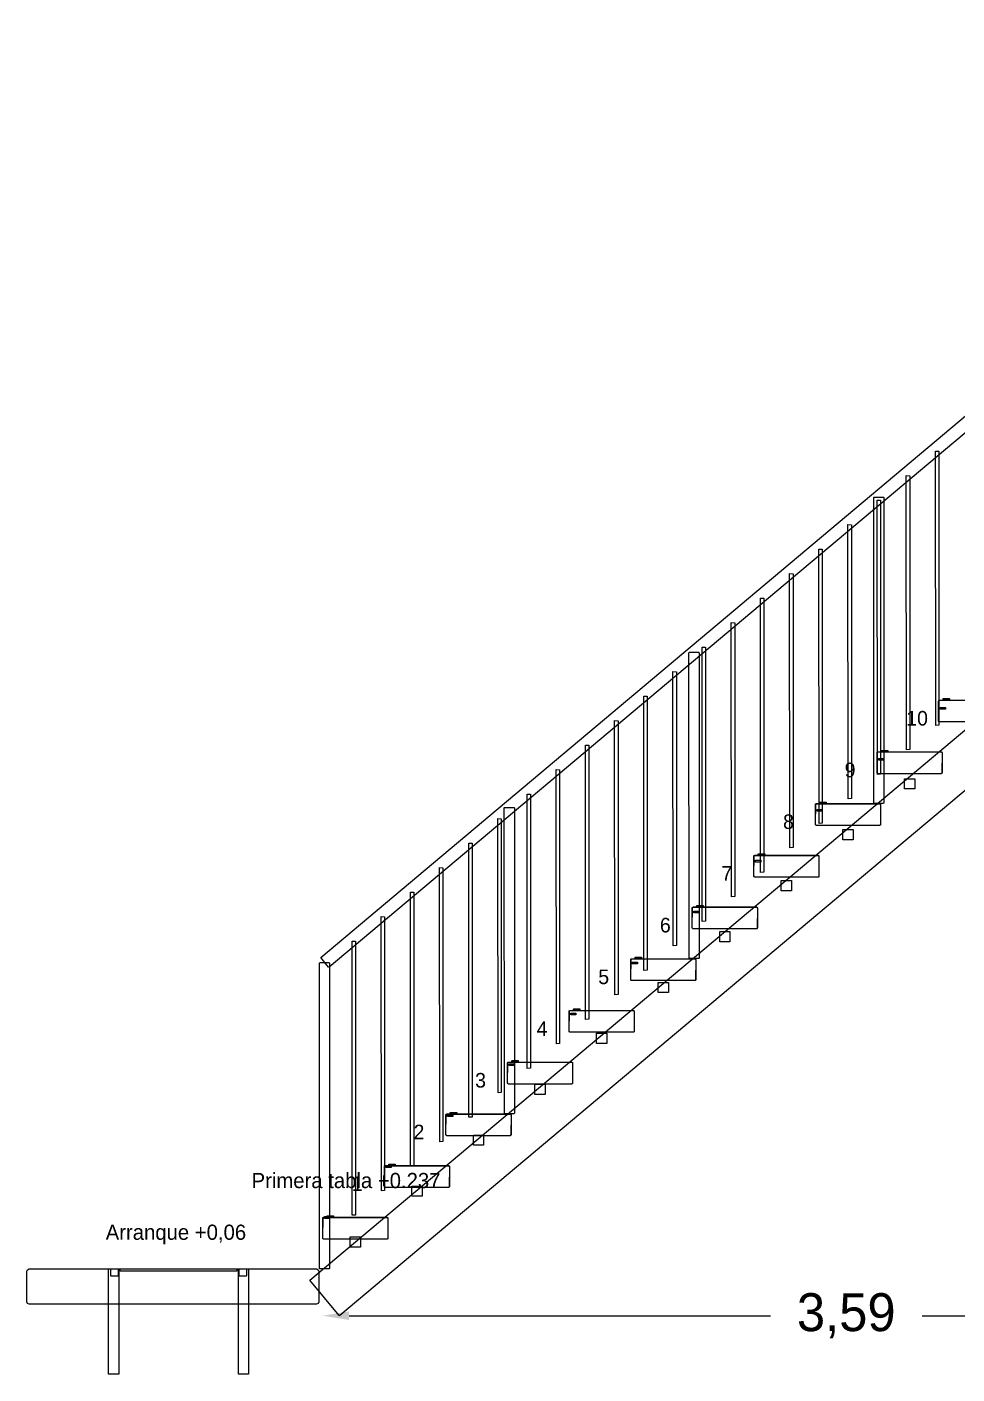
# Model space of a CAD drawing. Header units: metres. Extents: x 493 to 574.3, y -6.1 to 4.3.
# Drawn here: x 520.18 to 523.368, y -0.3 to 4.316 of the extents above; entities that cross this region are included whole.
import ezdxf

# ---------------------------------------------------------------- set-up
doc = ezdxf.new("R2010")
doc.units = ezdxf.units.M
for name, color, linetype in [('COTAS', 4, 'Continuous'), ('TEXTOS', 7, 'Continuous'), ('VISTA', 8, 'Continuous')]:
    doc.layers.add(name, color=color, linetype=linetype)
doc.dimstyles.get("Standard").update_dxf_attribs({"dimtxt": 2.5, "dimasz": 2.5, "dimexe": 1.25, "dimexo": 0.625, "dimtad": 1, "dimcen": 2.5, "dimazin": 3, "dimtfac": 1, "dimtmove": 0, "dimatfit": 3})

# ---------------------------------------------------------------- blocks, each defined once
blk = doc.blocks.new('_CLOSEDFILLED')
at = {"color": 0, "linetype": 'BYBLOCK'}
blk.add_solid([(-1, 0.164), (0, 0), (-1, -0.164)], dxfattribs=at)
blk = doc.blocks.new('*D4')
for p, q in [((521.194, -0.1), (521.194, -0.1)), ((521.284, -0.1), (522.7284, -0.1)), ((523.2484, -0.1), (524.6929, -0.1)), ((524.7829, -0.1), (524.7829, -0.1))]:
    blk.add_line(p, q)
at = {"layer": 'Defpoints'}
for p in [(521.194, -0.1), (521.194, -0.1), (524.7829, -0.1)]:
    blk.add_point(p, dxfattribs=at)
at = {"layer": 'COTAS', "xscale": 0.09, "yscale": 0.09, "rotation": 180}
blk.add_blockref('_CLOSEDFILLED', (521.194, -0.1), dxfattribs=at)
at = {"layer": 'COTAS', "xscale": 0.09, "yscale": 0.09}
blk.add_blockref('_CLOSEDFILLED', (524.7829, -0.1), dxfattribs=at)
at = {"layer": 'COTAS', "insert": (522.9884, -0.1), "char_height": 0.13, "attachment_point": 5}
blk.add_mtext('3,59', dxfattribs=at)

msp = doc.modelspace()

# ---------------------------------------------------------------- linework, layer by layer
at = {"layer": 'VISTA'}
for points in [[(524.9844, 4.3161), (524.9868, 4.3159), (525.0132, 4.284), (525.013, 4.2816), (521.2156, 1.0939), (521.2132, 1.0941), (521.1869, 1.1272), (524.9844, 4.3161)], [(524.9844, 4.3161), (524.9868, 4.3159), (525.0132, 4.284), (525.013, 4.2816), (521.2156, 1.0939), (521.2132, 1.0941), (521.1869, 1.1272), (524.9844, 4.3161)], [(524.9477, 3.2099), (524.9501, 3.2097), (525.0499, 3.0896), (525.0496, 3.0872), (521.2523, -0.0999), (521.2513, -0.1003), (521.2513, -0.1001), (521.2521, -0.0997), (521.2518, -0.0994), (521.2499, -0.0997), (521.1502, 0.0216), (524.9477, 3.2099)], [(524.9477, 3.2099), (524.9501, 3.2097), (525.0499, 3.0896), (525.0496, 3.0872), (521.2523, -0.0999), (521.2513, -0.1003), (521.2513, -0.1001), (521.2521, -0.0997), (521.2518, -0.0994), (521.2499, -0.0997), (521.1502, 0.0216), (524.9477, 3.2099)], [(523.306, 2.862), (523.306, 1.924), (523.295, 1.9228), (523.2943, 2.8625), (523.306, 2.862)], [(523.306, 2.862), (523.306, 1.924), (523.295, 1.9228), (523.2943, 2.8625), (523.306, 2.862)], [(523.206, 2.778), (523.206, 1.84), (523.195, 1.8389), (523.1943, 2.7786), (523.206, 2.778)], [(523.206, 2.778), (523.206, 1.84), (523.195, 1.8389), (523.1943, 2.7786), (523.206, 2.778)], [(523.0825, 2.7031), (523.0842, 2.7048), (523.1158, 2.7052), (523.1175, 2.7035), (523.1175, 1.6569), (523.1158, 1.6552), (523.0833, 1.6553), (523.0825, 2.7031)], [(523.0825, 2.7031), (523.0842, 2.7048), (523.1158, 2.7052), (523.1175, 2.7035), (523.1175, 1.6569), (523.1158, 1.6552), (523.0833, 1.6553), (523.0825, 2.7031)], [(523.106, 2.6941), (523.106, 1.7561), (523.095, 1.7549), (523.0943, 2.6946), (523.106, 2.6941)], [(523.106, 2.6941), (523.106, 1.7561), (523.095, 1.7549), (523.0943, 2.6946), (523.106, 2.6941)], [(523.006, 2.6101), (523.006, 1.6721), (522.995, 1.671), (522.9943, 2.6107), (523.006, 2.6101)], [(523.006, 2.6101), (523.006, 1.6721), (522.995, 1.671), (522.9943, 2.6107), (523.006, 2.6101)], [(522.906, 2.5262), (522.906, 1.5882), (522.895, 1.587), (522.8943, 2.5267), (522.906, 2.5262)], [(522.906, 2.5262), (522.906, 1.5882), (522.895, 1.587), (522.8943, 2.5267), (522.906, 2.5262)], [(522.806, 2.4422), (522.806, 1.5042), (522.795, 1.5031), (522.7943, 2.4428), (522.806, 2.4422)], [(522.806, 2.4422), (522.806, 1.5042), (522.795, 1.5031), (522.7943, 2.4428), (522.806, 2.4422)], [(522.706, 2.3583), (522.706, 1.4203), (522.695, 1.4191), (522.6943, 2.3588), (522.706, 2.3583)], [(522.706, 2.3583), (522.706, 1.4203), (522.695, 1.4191), (522.6943, 2.3588), (522.706, 2.3583)], [(522.606, 2.2743), (522.606, 1.3363), (522.595, 1.3352), (522.5943, 2.2749), (522.606, 2.2743)], [(522.606, 2.2743), (522.606, 1.3363), (522.595, 1.3352), (522.5943, 2.2749), (522.606, 2.2743)], [(522.4492, 2.1714), (522.4509, 2.1731), (522.4825, 2.1735), (522.4842, 2.1719), (522.4842, 1.1253), (522.4825, 1.1235), (522.45, 1.1236), (522.4492, 2.1714)], [(522.4492, 2.1714), (522.4509, 2.1731), (522.4825, 2.1735), (522.4842, 2.1719), (522.4842, 1.1253), (522.4825, 1.1235), (522.45, 1.1236), (522.4492, 2.1714)], [(522.506, 2.1904), (522.506, 1.2524), (522.495, 1.2512), (522.4943, 2.1909), (522.506, 2.1904)], [(522.506, 2.1904), (522.506, 1.2524), (522.495, 1.2512), (522.4943, 2.1909), (522.506, 2.1904)], [(522.406, 2.1064), (522.406, 1.1684), (522.395, 1.1673), (522.3943, 2.107), (522.406, 2.1064)], [(522.406, 2.1064), (522.406, 1.1684), (522.395, 1.1673), (522.3943, 2.107), (522.406, 2.1064)], [(522.306, 2.0225), (522.306, 1.0845), (522.295, 1.0834), (522.2943, 2.0231), (522.306, 2.0225)], [(522.306, 2.0225), (522.306, 1.0845), (522.295, 1.0834), (522.2943, 2.0231), (522.306, 2.0225)], [(523.5267, 2.0088), (523.5282, 2.0059), (523.5276, 1.9359), (523.5247, 1.9344), (523.3066, 1.9351), (523.3051, 1.9379), (523.3061, 2.0084), (523.5267, 2.0088)], [(523.3069, 2.0077), (523.3069, 2.0084), (523.3061, 2.0077), (523.3069, 2.0077)], [(523.3203, 2.0097), (523.3201, 2.0101), (523.3201, 2.0137), (523.3203, 2.0142), (523.3208, 2.0144), (523.3414, 2.0144), (523.3419, 2.0142), (523.3421, 2.0137), (523.3421, 2.0101), (523.3419, 2.0097), (523.3414, 2.0094), (523.3208, 2.0094), (523.3203, 2.0097)], [(523.3208, 2.0144), (523.3421, 2.0137), (523.3414, 2.0094), (523.3203, 2.0101), (523.3208, 2.0144)], [(522.206, 1.9386), (522.206, 1.0006), (522.195, 0.9994), (522.1943, 1.9391), (522.206, 1.9386)], [(522.206, 1.9386), (522.206, 1.0006), (522.195, 0.9994), (522.1943, 1.9391), (522.206, 1.9386)], [(523.3286, 1.9839), (523.3286, 1.9779), (523.3106, 1.9779), (523.3106, 1.9839), (523.3286, 1.9839)], [(523.3286, 1.9779), (523.3196, 1.9779), (523.3106, 1.9779), (523.3106, 1.9809), (523.3106, 1.9839), (523.3196, 1.9839), (523.3286, 1.9839), (523.3286, 1.9809), (523.3286, 1.9779)], [(523.3069, 1.9355), (523.3069, 1.9362), (523.3061, 1.9362), (523.3069, 1.9355)], [(522.106, 1.8546), (522.106, 0.9166), (522.095, 0.9155), (522.0943, 1.8552), (522.106, 1.8546)], [(522.106, 1.8546), (522.106, 0.9166), (522.095, 0.9155), (522.0943, 1.8552), (522.106, 1.8546)], [(523.095, 1.7582), (523.0948, 1.7585), (523.0946, 1.7587), (523.0943, 1.7597), (523.094, 1.7607), (523.094, 1.7947), (523.094, 1.8287), (523.0943, 1.8297), (523.0946, 1.8307), (523.0948, 1.831), (523.095, 1.8312), (523.0952, 1.8314), (523.0955, 1.8316), (523.0965, 1.8319), (523.0975, 1.8322), (523.2056, 1.8322), (523.3136, 1.8322), (523.3146, 1.8319), (523.3156, 1.8316), (523.3159, 1.8314), (523.3161, 1.8312), (523.3163, 1.831), (523.3165, 1.8307), (523.3168, 1.8297), (523.3171, 1.8287), (523.3171, 1.7947), (523.3171, 1.7607), (523.3168, 1.7597), (523.3165, 1.7587), (523.3163, 1.7585), (523.3161, 1.7582), (523.3159, 1.7581), (523.3156, 1.7579), (523.3146, 1.7575), (523.3136, 1.7572), (523.2056, 1.7572), (523.0975, 1.7572), (523.0965, 1.7575), (523.0955, 1.7579), (523.0952, 1.7581), (523.095, 1.7582)], [(523.3156, 1.8316), (523.3171, 1.8287), (523.3165, 1.7587), (523.3136, 1.7572), (523.0955, 1.7579), (523.094, 1.7607), (523.095, 1.8312), (523.3156, 1.8316)], [(523.0957, 1.8305), (523.0957, 1.8312), (523.095, 1.8305), (523.0957, 1.8305)], [(523.1174, 1.8094), (523.1174, 1.8034), (523.0994, 1.8034), (523.0994, 1.8094), (523.1174, 1.8094)], [(523.1174, 1.8034), (523.1084, 1.8034), (523.0994, 1.8034), (523.0994, 1.8064), (523.0994, 1.8094), (523.1084, 1.8094), (523.1174, 1.8094), (523.1174, 1.8064), (523.1174, 1.8034)], [(523.1092, 1.8324), (523.109, 1.8329), (523.109, 1.8365), (523.1092, 1.837), (523.1097, 1.8372), (523.1303, 1.8372), (523.1308, 1.837), (523.131, 1.8365), (523.131, 1.8329), (523.1308, 1.8324), (523.1303, 1.8322), (523.1097, 1.8322), (523.1092, 1.8324)], [(523.1097, 1.8372), (523.131, 1.8365), (523.1303, 1.8322), (523.1092, 1.8329), (523.1097, 1.8372)], [(523.3161, 1.8305), (523.3154, 1.8312), (523.3154, 1.8305), (523.3161, 1.8305)], [(522.006, 1.7707), (522.006, 0.8327), (521.995, 0.8315), (521.9943, 1.7712), (522.006, 1.7707)], [(522.006, 1.7707), (522.006, 0.8327), (521.995, 0.8315), (521.9943, 1.7712), (522.006, 1.7707)], [(523.0957, 1.7583), (523.0957, 1.759), (523.095, 1.759), (523.0957, 1.7583)], [(523.3161, 1.759), (523.3154, 1.759), (523.3154, 1.7583), (523.3161, 1.759)], [(523.2231, 1.7399), (523.2231, 1.7049), (523.1881, 1.7049), (523.1881, 1.7399), (523.2231, 1.7399)], [(523.2231, 1.7049), (523.2056, 1.7049), (523.1881, 1.7049), (523.1881, 1.7224), (523.1881, 1.7399), (523.2056, 1.7399), (523.2231, 1.7399), (523.2231, 1.7224), (523.2231, 1.7049)], [(521.906, 1.6867), (521.906, 0.7487), (521.895, 0.7476), (521.8943, 1.6873), (521.906, 1.6867)], [(521.906, 1.6867), (521.906, 0.7487), (521.895, 0.7476), (521.8943, 1.6873), (521.906, 1.6867)], [(521.8158, 1.6397), (521.8175, 1.6415), (521.8491, 1.6419), (521.8508, 1.6402), (521.8508, 0.5936), (521.8491, 0.5919), (521.8167, 0.5919), (521.8158, 1.6397)], [(521.8158, 1.6397), (521.8175, 1.6415), (521.8491, 1.6419), (521.8508, 1.6402), (521.8508, 0.5936), (521.8491, 0.5919), (521.8167, 0.5919), (521.8158, 1.6397)], [(522.8839, 1.581), (522.8837, 1.5812), (522.8835, 1.5815), (522.8832, 1.5825), (522.8829, 1.5835), (522.8829, 1.6175), (522.8829, 1.6515), (522.8832, 1.6525), (522.8835, 1.6535), (522.8837, 1.6538), (522.8839, 1.654), (522.8841, 1.6542), (522.8844, 1.6544), (522.8854, 1.6547), (522.8864, 1.655), (522.9944, 1.655), (523.1025, 1.655), (523.1035, 1.6547), (523.1045, 1.6544), (523.1048, 1.6542), (523.105, 1.654), (523.1052, 1.6538), (523.1054, 1.6535), (523.1057, 1.6525), (523.106, 1.6515), (523.106, 1.6175), (523.106, 1.5835), (523.1057, 1.5825), (523.1054, 1.5815), (523.1052, 1.5812), (523.105, 1.581), (523.1048, 1.5808), (523.1045, 1.5806), (523.1035, 1.5803), (523.1025, 1.58), (522.9944, 1.58), (522.8864, 1.58), (522.8854, 1.5803), (522.8844, 1.5806), (522.8841, 1.5808), (522.8839, 1.581)], [(523.1045, 1.6544), (523.106, 1.6515), (523.1054, 1.5815), (523.1025, 1.58), (522.8844, 1.5806), (522.8829, 1.5835), (522.8839, 1.654), (523.1045, 1.6544)], [(522.8846, 1.6533), (522.8846, 1.654), (522.8839, 1.6533), (522.8846, 1.6533)], [(522.9063, 1.635), (522.9063, 1.629), (522.8883, 1.629), (522.8883, 1.635), (522.9063, 1.635)], [(522.9063, 1.629), (522.8973, 1.629), (522.8883, 1.629), (522.8883, 1.632), (522.8883, 1.635), (522.8973, 1.635), (522.9063, 1.635), (522.9063, 1.632), (522.9063, 1.629)], [(522.8981, 1.6552), (522.8979, 1.6557), (522.8979, 1.6593), (522.8981, 1.6598), (522.8986, 1.66), (522.9192, 1.66), (522.9197, 1.6598), (522.9199, 1.6593), (522.9199, 1.6557), (522.9197, 1.6552), (522.9192, 1.655), (522.8986, 1.655), (522.8981, 1.6552)], [(522.8986, 1.66), (522.9199, 1.6593), (522.9192, 1.655), (522.8981, 1.6557), (522.8986, 1.66)], [(523.105, 1.6533), (523.1043, 1.654), (523.1043, 1.6533), (523.105, 1.6533)], [(521.806, 1.6028), (521.806, 0.6648), (521.795, 0.6636), (521.7943, 1.6033), (521.806, 1.6028)], [(521.806, 1.6028), (521.806, 0.6648), (521.795, 0.6636), (521.7943, 1.6033), (521.806, 1.6028)], [(522.8846, 1.581), (522.8846, 1.5817), (522.8839, 1.5817), (522.8846, 1.581)], [(523.105, 1.5817), (523.1043, 1.5817), (523.1043, 1.581), (523.105, 1.5817)], [(523.0119, 1.5655), (523.0119, 1.5305), (522.9769, 1.5305), (522.9769, 1.5655), (523.0119, 1.5655)], [(523.0119, 1.5305), (522.9944, 1.5305), (522.9769, 1.5305), (522.9769, 1.548), (522.9769, 1.5655), (522.9944, 1.5655), (523.0119, 1.5655), (523.0119, 1.548), (523.0119, 1.5305)], [(521.706, 1.5188), (521.706, 0.5808), (521.695, 0.5797), (521.6943, 1.5194), (521.706, 1.5188)], [(521.706, 1.5188), (521.706, 0.5808), (521.695, 0.5797), (521.6943, 1.5194), (521.706, 1.5188)], [(522.6728, 1.4038), (522.6726, 1.404), (522.6724, 1.4043), (522.6721, 1.4053), (522.6718, 1.4063), (522.6718, 1.4403), (522.6718, 1.4743), (522.6721, 1.4753), (522.6724, 1.4763), (522.6726, 1.4765), (522.6728, 1.4768), (522.673, 1.4769), (522.6733, 1.4771), (522.6743, 1.4775), (522.6753, 1.4778), (522.7833, 1.4778), (522.8914, 1.4778), (522.8924, 1.4775), (522.8934, 1.4771), (522.8936, 1.4769), (522.8939, 1.4768), (522.8941, 1.4765), (522.8942, 1.4763), (522.8946, 1.4753), (522.8949, 1.4743), (522.8949, 1.4403), (522.8949, 1.4063), (522.8946, 1.4053), (522.8942, 1.4043), (522.8941, 1.404), (522.8939, 1.4038), (522.8936, 1.4036), (522.8934, 1.4034), (522.8924, 1.4031), (522.8914, 1.4028), (522.7833, 1.4028), (522.6753, 1.4028), (522.6743, 1.4031), (522.6733, 1.4034), (522.673, 1.4036), (522.6728, 1.4038)], [(522.687, 1.478), (522.6868, 1.4785), (522.6868, 1.4821), (522.687, 1.4826), (522.6875, 1.4828), (522.7081, 1.4828), (522.7086, 1.4826), (522.7088, 1.4821), (522.7088, 1.4785), (522.7086, 1.478), (522.7081, 1.4778), (522.6875, 1.4778), (522.687, 1.478)], [(522.6875, 1.4828), (522.7088, 1.4821), (522.7081, 1.4778), (522.687, 1.4785), (522.6875, 1.4828)], [(521.606, 1.4349), (521.606, 0.4969), (521.595, 0.4957), (521.5943, 1.4354), (521.606, 1.4349)], [(521.606, 1.4349), (521.606, 0.4969), (521.595, 0.4957), (521.5943, 1.4354), (521.606, 1.4349)], [(522.8934, 1.4771), (522.8949, 1.4743), (522.8942, 1.4043), (522.8914, 1.4028), (522.6733, 1.4034), (522.6718, 1.4063), (522.6728, 1.4768), (522.8934, 1.4771)], [(522.6735, 1.476), (522.6735, 1.4767), (522.6728, 1.476), (522.6735, 1.476)], [(522.6952, 1.4606), (522.6952, 1.4546), (522.6772, 1.4546), (522.6772, 1.4606), (522.6952, 1.4606)], [(522.6952, 1.4546), (522.6862, 1.4546), (522.6772, 1.4546), (522.6772, 1.4576), (522.6772, 1.4606), (522.6862, 1.4606), (522.6952, 1.4606), (522.6952, 1.4576), (522.6952, 1.4546)], [(522.8939, 1.476), (522.8931, 1.4767), (522.8931, 1.476), (522.8939, 1.476)], [(522.6735, 1.4038), (522.6735, 1.4045), (522.6728, 1.4045), (522.6735, 1.4038)], [(522.8008, 1.3911), (522.8008, 1.3561), (522.7658, 1.3561), (522.7658, 1.3911), (522.8008, 1.3911)], [(522.8008, 1.3561), (522.7833, 1.3561), (522.7658, 1.3561), (522.7658, 1.3736), (522.7658, 1.3911), (522.7833, 1.3911), (522.8008, 1.3911), (522.8008, 1.3736), (522.8008, 1.3561)], [(522.8939, 1.4045), (522.8931, 1.4045), (522.8931, 1.4038), (522.8939, 1.4045)], [(522.8939, 1.4041), (522.8936, 1.4041), (522.8939, 1.4041), (522.8939, 1.4041)], [(521.506, 1.3509), (521.506, 0.4129), (521.495, 0.4118), (521.4943, 1.3515), (521.506, 1.3509)], [(521.506, 1.3509), (521.506, 0.4129), (521.495, 0.4118), (521.4943, 1.3515), (521.506, 1.3509)], [(522.4617, 1.2266), (522.4615, 1.2268), (522.4613, 1.227), (522.461, 1.228), (522.4607, 1.2291), (522.4607, 1.2631), (522.4607, 1.2971), (522.461, 1.2981), (522.4613, 1.2991), (522.4615, 1.2993), (522.4617, 1.2995), (522.4619, 1.2997), (522.4621, 1.2999), (522.4632, 1.3002), (522.4642, 1.3006), (522.5722, 1.3006), (522.6803, 1.3006), (522.6813, 1.3002), (522.6823, 1.2999), (522.6825, 1.2997), (522.6828, 1.2995), (522.6829, 1.2993), (522.6831, 1.2991), (522.6835, 1.2981), (522.6838, 1.2971), (522.6838, 1.2631), (522.6838, 1.2291), (522.6835, 1.228), (522.6831, 1.227), (522.6829, 1.2268), (522.6828, 1.2266), (522.6825, 1.2264), (522.6823, 1.2262), (522.6813, 1.2259), (522.6803, 1.2256), (522.5722, 1.2256), (522.4642, 1.2256), (522.4632, 1.2259), (522.4621, 1.2262), (522.4619, 1.2264), (522.4617, 1.2266)], [(522.6823, 1.2999), (522.6831, 1.2991), (522.6838, 1.2971), (522.6831, 1.227), (522.6803, 1.2256), (522.4621, 1.2262), (522.4607, 1.2291), (522.4617, 1.2995), (522.6823, 1.2999)], [(522.4624, 1.2988), (522.4624, 1.2995), (522.4617, 1.2988), (522.4624, 1.2988)], [(522.4759, 1.3008), (522.4757, 1.3013), (522.4757, 1.3049), (522.4759, 1.3054), (522.4764, 1.3056), (522.497, 1.3056), (522.4975, 1.3054), (522.4977, 1.3049), (522.4977, 1.3013), (522.4975, 1.3008), (522.497, 1.3006), (522.4764, 1.3006), (522.4759, 1.3008)], [(522.4764, 1.3056), (522.4977, 1.3049), (522.497, 1.3006), (522.4759, 1.3013), (522.4764, 1.3056)], [(522.6827, 1.2988), (522.682, 1.2995), (522.682, 1.2988), (522.6827, 1.2988)], [(522.6828, 1.2992), (522.6825, 1.2993), (522.6828, 1.2992), (522.6828, 1.2992)], [(521.406, 1.267), (521.406, 0.329), (521.395, 0.3278), (521.3943, 1.2675), (521.406, 1.267)], [(521.406, 1.267), (521.406, 0.329), (521.395, 0.3278), (521.3943, 1.2675), (521.406, 1.267)], [(522.4841, 1.2861), (522.4841, 1.2801), (522.4661, 1.2801), (522.4661, 1.2861), (522.4841, 1.2861)], [(522.4841, 1.2801), (522.4751, 1.2801), (522.4661, 1.2801), (522.4661, 1.2831), (522.4661, 1.2861), (522.4751, 1.2861), (522.4841, 1.2861), (522.4841, 1.2831), (522.4841, 1.2801)], [(522.4624, 1.2266), (522.4624, 1.2273), (522.4617, 1.2273), (522.4624, 1.2266)], [(522.5897, 1.2166), (522.5897, 1.1816), (522.5547, 1.1816), (522.5547, 1.2166), (522.5897, 1.2166)], [(522.5897, 1.1816), (522.5722, 1.1816), (522.5547, 1.1816), (522.5547, 1.1991), (522.5547, 1.2166), (522.5722, 1.2166), (522.5897, 1.2166), (522.5897, 1.1991), (522.5897, 1.1816)], [(522.6827, 1.2273), (522.682, 1.2273), (522.682, 1.2266), (522.6827, 1.2273)], [(522.6828, 1.2269), (522.6825, 1.2268), (522.6828, 1.2269), (522.6828, 1.2269)], [(521.306, 1.183), (521.306, 0.245), (521.295, 0.2439), (521.2943, 1.1836), (521.306, 1.183)], [(521.306, 1.183), (521.306, 0.245), (521.295, 0.2439), (521.2943, 1.1836), (521.306, 1.183)], [(521.1825, 1.1083), (521.1842, 1.11), (521.2158, 1.1102), (521.2175, 1.1085), (521.2175, 0.0619), (521.2158, 0.0602), (521.1833, 0.0605), (521.1825, 1.1083)], [(521.1825, 1.1083), (521.1842, 1.11), (521.2158, 1.1102), (521.2175, 1.1085), (521.2175, 0.0619), (521.2158, 0.0602), (521.1833, 0.0605), (521.1825, 1.1083)], [(522.2506, 1.0494), (522.2504, 1.0496), (522.2502, 1.0498), (522.2499, 1.0508), (522.2496, 1.0518), (522.2496, 1.0858), (522.2496, 1.1198), (522.2499, 1.1208), (522.2502, 1.1219), (522.2504, 1.1221), (522.2506, 1.1223), (522.2508, 1.1225), (522.251, 1.1227), (522.252, 1.123), (522.2531, 1.1233), (522.3611, 1.1233), (522.4692, 1.1233), (522.4702, 1.123), (522.4712, 1.1227), (522.4714, 1.1225), (522.4716, 1.1223), (522.4718, 1.1221), (522.472, 1.1219), (522.4723, 1.1208), (522.4727, 1.1198), (522.4727, 1.0858), (522.4727, 1.0518), (522.4723, 1.0508), (522.472, 1.0498), (522.4718, 1.0496), (522.4716, 1.0494), (522.4714, 1.0492), (522.4712, 1.049), (522.4702, 1.0487), (522.4692, 1.0483), (522.3611, 1.0483), (522.2531, 1.0483), (522.252, 1.0487), (522.251, 1.049), (522.2508, 1.0492), (522.2506, 1.0494)], [(522.4712, 1.1227), (522.4727, 1.1198), (522.472, 1.0498), (522.4692, 1.0483), (522.251, 1.049), (522.2502, 1.0498), (522.2496, 1.0518), (522.2506, 1.1223), (522.4712, 1.1227)], [(522.2509, 1.1223), (522.2508, 1.122), (522.2509, 1.1223), (522.2509, 1.1223)], [(522.2513, 1.1216), (522.2513, 1.1223), (522.2508, 1.122), (522.2513, 1.1216)], [(522.273, 1.1117), (522.273, 1.1057), (522.255, 1.1057), (522.255, 1.1117), (522.273, 1.1117)], [(522.273, 1.1057), (522.264, 1.1057), (522.255, 1.1057), (522.255, 1.1087), (522.255, 1.1117), (522.264, 1.1117), (522.273, 1.1117), (522.273, 1.1087), (522.273, 1.1057)], [(522.2648, 1.1235), (522.2646, 1.124), (522.2646, 1.1276), (522.2648, 1.1281), (522.2653, 1.1283), (522.2859, 1.1283), (522.2863, 1.1281), (522.2866, 1.1276), (522.2866, 1.124), (522.2863, 1.1235), (522.2859, 1.1233), (522.2653, 1.1233), (522.2648, 1.1235)], [(522.2653, 1.1283), (522.2866, 1.1276), (522.2859, 1.1233), (522.2648, 1.124), (522.2653, 1.1283)], [(522.4716, 1.1216), (522.4709, 1.1223), (522.4709, 1.1216), (522.4716, 1.1216)], [(522.2513, 1.0494), (522.2513, 1.0501), (522.2506, 1.0501), (522.2513, 1.0494)], [(522.2506, 1.0497), (522.2508, 1.0496), (522.2506, 1.0497), (522.2506, 1.0497)], [(522.3786, 1.0422), (522.3786, 1.0072), (522.3436, 1.0072), (522.3436, 1.0422), (522.3786, 1.0422)], [(522.3786, 1.0072), (522.3611, 1.0072), (522.3436, 1.0072), (522.3436, 1.0247), (522.3436, 1.0422), (522.3611, 1.0422), (522.3786, 1.0422), (522.3786, 1.0247), (522.3786, 1.0072)], [(522.4716, 1.0501), (522.4709, 1.0501), (522.4709, 1.0494), (522.4716, 1.0501)], [(522.0395, 0.8721), (522.0393, 0.8724), (522.0391, 0.8726), (522.0388, 0.8736), (522.0384, 0.8746), (522.0384, 0.9086), (522.0384, 0.9426), (522.0388, 0.9436), (522.0391, 0.9446), (522.0393, 0.9449), (522.0395, 0.9451), (522.0397, 0.9453), (522.0399, 0.9455), (522.0409, 0.9458), (522.0419, 0.9461), (522.15, 0.9461), (522.2581, 0.9461), (522.2591, 0.9458), (522.2601, 0.9455), (522.2603, 0.9453), (522.2605, 0.9451), (522.2607, 0.9449), (522.2609, 0.9446), (522.2612, 0.9436), (522.2616, 0.9426), (522.2616, 0.9086), (522.2616, 0.8746), (522.2612, 0.8736), (522.2609, 0.8726), (522.2607, 0.8724), (522.2605, 0.8721), (522.2603, 0.8719), (522.2601, 0.8718), (522.2591, 0.8714), (522.2581, 0.8711), (522.15, 0.8711), (522.0419, 0.8711), (522.0409, 0.8714), (522.0399, 0.8718), (522.0397, 0.8719), (522.0395, 0.8721)], [(522.2601, 0.9455), (522.2616, 0.9426), (522.2609, 0.8726), (522.2581, 0.8711), (522.0399, 0.8718), (522.0384, 0.8746), (522.0395, 0.9451), (522.2601, 0.9455)], [(522.0402, 0.9444), (522.0402, 0.9451), (522.0395, 0.9444), (522.0402, 0.9444)], [(522.0395, 0.9447), (522.0397, 0.9448), (522.0395, 0.9447), (522.0395, 0.9447)], [(522.0619, 0.9372), (522.0619, 0.9312), (522.0439, 0.9312), (522.0439, 0.9372), (522.0619, 0.9372)], [(522.0619, 0.9312), (522.0529, 0.9312), (522.0439, 0.9312), (522.0439, 0.9342), (522.0439, 0.9372), (522.0529, 0.9372), (522.0619, 0.9372), (522.0619, 0.9342), (522.0619, 0.9312)], [(522.0536, 0.9463), (522.0534, 0.9468), (522.0534, 0.9504), (522.0536, 0.9509), (522.0541, 0.9511), (522.0747, 0.9511), (522.0752, 0.9509), (522.0754, 0.9504), (522.0754, 0.9468), (522.0752, 0.9463), (522.0747, 0.9461), (522.0541, 0.9461), (522.0536, 0.9463)], [(522.0541, 0.9511), (522.0754, 0.9504), (522.0747, 0.9461), (522.0536, 0.9468), (522.0541, 0.9511)], [(522.2605, 0.9444), (522.2598, 0.9451), (522.2598, 0.9444), (522.2605, 0.9444)], [(522.0402, 0.8721), (522.0402, 0.8729), (522.0395, 0.8729), (522.0402, 0.8721)], [(522.1675, 0.8677), (522.1675, 0.8327), (522.1325, 0.8327), (522.1325, 0.8677), (522.1675, 0.8677)], [(522.1675, 0.8327), (522.15, 0.8327), (522.1325, 0.8327), (522.1325, 0.8502), (522.1325, 0.8677), (522.15, 0.8677), (522.1675, 0.8677), (522.1675, 0.8502), (522.1675, 0.8327)], [(522.2605, 0.8729), (522.2598, 0.8729), (522.2598, 0.8721), (522.2605, 0.8729)], [(521.8284, 0.6949), (521.8282, 0.6951), (521.828, 0.6954), (521.8277, 0.6964), (521.8273, 0.6974), (521.8273, 0.7314), (521.8273, 0.7654), (521.8277, 0.7664), (521.828, 0.7674), (521.8282, 0.7676), (521.8284, 0.7679), (521.8286, 0.7681), (521.8288, 0.7682), (521.8298, 0.7686), (521.8308, 0.7689), (521.9389, 0.7689), (522.0469, 0.7689), (522.048, 0.7686), (522.049, 0.7682), (522.0492, 0.7681), (522.0494, 0.7679), (522.0496, 0.7676), (522.0498, 0.7674), (522.0501, 0.7664), (522.0504, 0.7654), (522.0504, 0.7314), (522.0504, 0.6974), (522.0501, 0.6964), (522.0498, 0.6954), (522.0496, 0.6951), (522.0494, 0.6949), (522.0492, 0.6947), (522.049, 0.6945), (522.048, 0.6942), (522.0469, 0.6939), (521.9389, 0.6939), (521.8308, 0.6939), (521.8298, 0.6942), (521.8288, 0.6945), (521.8286, 0.6947), (521.8284, 0.6949)], [(522.049, 0.7682), (522.0504, 0.7654), (522.0498, 0.6954), (522.0469, 0.6939), (521.8288, 0.6945), (521.8273, 0.6974), (521.8284, 0.7679), (522.049, 0.7682)], [(521.8291, 0.7671), (521.8291, 0.7679), (521.8284, 0.7671), (521.8291, 0.7671)], [(521.8508, 0.7628), (521.8508, 0.7568), (521.8328, 0.7568), (521.8328, 0.7628), (521.8508, 0.7628)], [(521.8508, 0.7568), (521.8418, 0.7568), (521.8328, 0.7568), (521.8328, 0.7598), (521.8328, 0.7628), (521.8418, 0.7628), (521.8508, 0.7628), (521.8508, 0.7598), (521.8508, 0.7568)], [(521.8425, 0.7691), (521.8423, 0.7696), (521.8423, 0.7732), (521.8425, 0.7737), (521.843, 0.7739), (521.8636, 0.7739), (521.8641, 0.7737), (521.8643, 0.7732), (521.8643, 0.7696), (521.8641, 0.7691), (521.8636, 0.7689), (521.843, 0.7689), (521.8425, 0.7691)], [(521.843, 0.7739), (521.8643, 0.7732), (521.8636, 0.7689), (521.8425, 0.7696), (521.843, 0.7739)], [(522.0494, 0.7671), (522.0487, 0.7679), (522.0487, 0.7671), (522.0494, 0.7671)], [(521.8291, 0.6949), (521.8291, 0.6956), (521.8284, 0.6956), (521.8291, 0.6949)], [(521.9564, 0.6933), (521.9564, 0.6583), (521.9214, 0.6583), (521.9214, 0.6933), (521.9564, 0.6933)], [(521.9564, 0.6583), (521.9389, 0.6583), (521.9214, 0.6583), (521.9214, 0.6758), (521.9214, 0.6933), (521.9389, 0.6933), (521.9564, 0.6933), (521.9564, 0.6758), (521.9564, 0.6583)], [(522.0494, 0.6956), (522.0487, 0.6956), (522.0487, 0.6949), (522.0494, 0.6956)], [(521.6172, 0.5177), (521.6171, 0.5179), (521.6169, 0.5181), (521.6165, 0.5192), (521.6162, 0.5202), (521.6162, 0.5542), (521.6162, 0.5882), (521.6165, 0.5892), (521.6169, 0.5902), (521.6171, 0.5904), (521.6172, 0.5906), (521.6175, 0.5908), (521.6177, 0.591), (521.6187, 0.5913), (521.6197, 0.5917), (521.7278, 0.5917), (521.8358, 0.5917), (521.8368, 0.5913), (521.8379, 0.591), (521.8381, 0.5908), (521.8383, 0.5906), (521.8385, 0.5904), (521.8387, 0.5902), (521.839, 0.5892), (521.8393, 0.5882), (521.8393, 0.5542), (521.8393, 0.5202), (521.839, 0.5192), (521.8387, 0.5181), (521.8385, 0.5179), (521.8383, 0.5177), (521.8381, 0.5175), (521.8379, 0.5173), (521.8368, 0.517), (521.8358, 0.5167), (521.7278, 0.5167), (521.6197, 0.5167), (521.6187, 0.517), (521.6177, 0.5173), (521.6175, 0.5175), (521.6172, 0.5177)], [(521.8379, 0.591), (521.8393, 0.5882), (521.8387, 0.5181), (521.8358, 0.5167), (521.6177, 0.5173), (521.6169, 0.5181), (521.6162, 0.5202), (521.6172, 0.5906), (521.8379, 0.591)], [(521.618, 0.5899), (521.618, 0.5906), (521.6173, 0.5899), (521.618, 0.5899)], [(521.6397, 0.5883), (521.6397, 0.5823), (521.6217, 0.5823), (521.6217, 0.5883), (521.6397, 0.5883)], [(521.6397, 0.5823), (521.6307, 0.5823), (521.6217, 0.5823), (521.6217, 0.5853), (521.6217, 0.5883), (521.6307, 0.5883), (521.6397, 0.5883), (521.6397, 0.5853), (521.6397, 0.5823)], [(521.6314, 0.5919), (521.6312, 0.5924), (521.6312, 0.596), (521.6314, 0.5965), (521.6319, 0.5967), (521.6525, 0.5967), (521.653, 0.5965), (521.6532, 0.596), (521.6532, 0.5924), (521.653, 0.5919), (521.6525, 0.5917), (521.6319, 0.5917), (521.6314, 0.5919)], [(521.6319, 0.5967), (521.6532, 0.596), (521.6525, 0.5917), (521.6314, 0.5924), (521.6319, 0.5967)], [(521.8383, 0.5899), (521.8376, 0.5906), (521.8376, 0.5899), (521.8383, 0.5899)], [(521.6172, 0.518), (521.6175, 0.518), (521.6172, 0.518), (521.6172, 0.518)], [(521.618, 0.5177), (521.618, 0.5184), (521.6173, 0.5184), (521.618, 0.5177)], [(521.7453, 0.5188), (521.7453, 0.4838), (521.7103, 0.4838), (521.7103, 0.5188), (521.7453, 0.5188)], [(521.7453, 0.4838), (521.7278, 0.4838), (521.7103, 0.4838), (521.7103, 0.5013), (521.7103, 0.5188), (521.7278, 0.5188), (521.7453, 0.5188), (521.7453, 0.5013), (521.7453, 0.4838)], [(521.8383, 0.5184), (521.8376, 0.5184), (521.8376, 0.5177), (521.8383, 0.5184)], [(521.4203, 0.4146), (521.4201, 0.4151), (521.4201, 0.4187), (521.4203, 0.4192), (521.4208, 0.4194), (521.4414, 0.4194), (521.4419, 0.4192), (521.4421, 0.4187), (521.4421, 0.4151), (521.4419, 0.4146), (521.4414, 0.4144), (521.4208, 0.4144), (521.4203, 0.4146)], [(521.4208, 0.4194), (521.4421, 0.4187), (521.4414, 0.4144), (521.4203, 0.4151), (521.4208, 0.4194)], [(521.4061, 0.3405), (521.4059, 0.3407), (521.4058, 0.3409), (521.4054, 0.3419), (521.4051, 0.3429), (521.4051, 0.3769), (521.4051, 0.4109), (521.4054, 0.412), (521.4058, 0.413), (521.4059, 0.4132), (521.4061, 0.4134), (521.4064, 0.4136), (521.4066, 0.4138), (521.4076, 0.4141), (521.4086, 0.4144), (521.5167, 0.4144), (521.6247, 0.4144), (521.6257, 0.4141), (521.6267, 0.4138), (521.627, 0.4136), (521.6272, 0.4134), (521.6274, 0.4132), (521.6276, 0.413), (521.6279, 0.412), (521.6282, 0.4109), (521.6282, 0.3769), (521.6282, 0.3429), (521.6279, 0.3419), (521.6276, 0.3409), (521.6274, 0.3407), (521.6272, 0.3405), (521.627, 0.3403), (521.6267, 0.3401), (521.6257, 0.3398), (521.6247, 0.3394), (521.5167, 0.3394), (521.4086, 0.3394), (521.4076, 0.3398), (521.4066, 0.3401), (521.4064, 0.3403), (521.4061, 0.3405)], [(521.6267, 0.4138), (521.6282, 0.4109), (521.6276, 0.3409), (521.6247, 0.3394), (521.4066, 0.3401), (521.4051, 0.3429), (521.4061, 0.4134), (521.6267, 0.4138)], [(521.4069, 0.4127), (521.4069, 0.4134), (521.4061, 0.4127), (521.4069, 0.4127)], [(521.4286, 0.4139), (521.4286, 0.4079), (521.4106, 0.4079), (521.4106, 0.4139), (521.4286, 0.4139)], [(521.4286, 0.4079), (521.4196, 0.4079), (521.4106, 0.4079), (521.4106, 0.4109), (521.4106, 0.4139), (521.4196, 0.4139), (521.4286, 0.4139), (521.4286, 0.4109), (521.4286, 0.4079)], [(521.6272, 0.4127), (521.6265, 0.4134), (521.6265, 0.4127), (521.6272, 0.4127)], [(521.4069, 0.3405), (521.4069, 0.3412), (521.4061, 0.3412), (521.4069, 0.3405)], [(521.5342, 0.3444), (521.5342, 0.3094), (521.4992, 0.3094), (521.4992, 0.3444), (521.5342, 0.3444)], [(521.5342, 0.3094), (521.5167, 0.3094), (521.4992, 0.3094), (521.4992, 0.3269), (521.4992, 0.3444), (521.5167, 0.3444), (521.5342, 0.3444), (521.5342, 0.3269), (521.5342, 0.3094)], [(521.6272, 0.3412), (521.6265, 0.3412), (521.6265, 0.3405), (521.6272, 0.3412)], [(521.6272, 0.3408), (521.6269, 0.3407), (521.6272, 0.3408), (521.6272, 0.3408)], [(521.195, 0.1632), (521.1948, 0.1635), (521.1946, 0.1637), (521.1943, 0.1647), (521.194, 0.1657), (521.194, 0.1997), (521.194, 0.2337), (521.1943, 0.2347), (521.1946, 0.2357), (521.1948, 0.236), (521.195, 0.2362), (521.1952, 0.2364), (521.1955, 0.2366), (521.1965, 0.2369), (521.1975, 0.2372), (521.3056, 0.2372), (521.4136, 0.2372), (521.4146, 0.2369), (521.4156, 0.2366), (521.4159, 0.2364), (521.4161, 0.2362), (521.4163, 0.236), (521.4165, 0.2357), (521.4168, 0.2347), (521.4171, 0.2337), (521.4171, 0.1997), (521.4171, 0.1657), (521.4168, 0.1647), (521.4165, 0.1637), (521.4163, 0.1635), (521.4161, 0.1632), (521.4159, 0.1631), (521.4156, 0.1629), (521.4146, 0.1625), (521.4136, 0.1622), (521.3056, 0.1622), (521.1975, 0.1622), (521.1965, 0.1625), (521.1955, 0.1629), (521.1952, 0.1631), (521.195, 0.1632)], [(521.4156, 0.2366), (521.4171, 0.2337), (521.4165, 0.1637), (521.4136, 0.1622), (521.1955, 0.1629), (521.1946, 0.1637), (521.194, 0.1657), (521.195, 0.2362), (521.4156, 0.2366)], [(521.1957, 0.2355), (521.1957, 0.2362), (521.195, 0.2355), (521.1957, 0.2355)], [(521.2174, 0.2394), (521.2174, 0.2334), (521.1994, 0.2334), (521.1994, 0.2394), (521.2174, 0.2394)], [(521.2174, 0.2334), (521.2084, 0.2334), (521.1994, 0.2334), (521.1994, 0.2364), (521.1994, 0.2394), (521.2084, 0.2394), (521.2174, 0.2394), (521.2174, 0.2364), (521.2174, 0.2334)], [(521.2092, 0.2374), (521.209, 0.2379), (521.209, 0.2415), (521.2092, 0.242), (521.2097, 0.2422), (521.2303, 0.2422), (521.2308, 0.242), (521.231, 0.2415), (521.231, 0.2379), (521.2308, 0.2374), (521.2303, 0.2372), (521.2097, 0.2372), (521.2092, 0.2374)], [(521.2097, 0.2422), (521.231, 0.2415), (521.2303, 0.2372), (521.2092, 0.2379), (521.2097, 0.2422)], [(521.4161, 0.2355), (521.4154, 0.2362), (521.4154, 0.2355), (521.4161, 0.2355)], [(521.1957, 0.1633), (521.1957, 0.164), (521.195, 0.164), (521.1957, 0.1633)], [(521.195, 0.1636), (521.1953, 0.1635), (521.195, 0.1636), (521.195, 0.1636)], [(521.3231, 0.1699), (521.3231, 0.1349), (521.2881, 0.1349), (521.2881, 0.1699), (521.3231, 0.1699)], [(521.3231, 0.1349), (521.3056, 0.1349), (521.2881, 0.1349), (521.2881, 0.1524), (521.2881, 0.1699), (521.3056, 0.1699), (521.3231, 0.1699), (521.3231, 0.1524), (521.3231, 0.1349)], [(521.4161, 0.164), (521.4154, 0.164), (521.4154, 0.1633), (521.4161, 0.164)], [(520.188, 0.06), (521.172, 0.06), (521.1777, 0.0577), (521.18, 0.052), (521.18, -0.052), (521.1777, -0.0577), (521.172, -0.06), (520.188, -0.06), (520.1823, -0.0577), (520.18, -0.052), (520.18, 0.052), (520.1823, 0.0577), (520.188, 0.06)], [(520.1823, -0.0577), (520.18, -0.052), (520.18, 0.052), (520.1823, 0.0577), (520.188, 0.06), (521.172, 0.06), (521.1777, 0.0577), (521.18, 0.052), (521.18, -0.052), (521.1777, -0.0577), (521.172, -0.06), (520.188, -0.06), (520.1823, -0.0577)], [(520.46, 0.058), (520.4606, 0.0594), (520.462, 0.06), (520.493, 0.06), (520.4944, 0.0594), (520.495, 0.058), (520.495, -0.3), (520.46, -0.3), (520.46, 0.058)], [(520.4678, 0.0363), (520.4675, 0.037), (520.4675, 0.059), (520.4678, 0.0597), (520.4685, 0.06), (520.4915, 0.06), (520.4922, 0.0597), (520.4925, 0.059), (520.4925, 0.037), (520.4922, 0.0363), (520.4915, 0.036), (520.4685, 0.036), (520.4678, 0.0363)], [(520.5003, 0.0523), (520.5, 0.053), (520.5, 0.059), (520.5003, 0.0597), (520.501, 0.06), (520.899, 0.06), (520.8997, 0.0597), (520.9, 0.059), (520.9, 0.053), (520.8997, 0.0523), (520.899, 0.052), (520.501, 0.052), (520.5003, 0.0523)], [(520.905, 0.058), (520.9056, 0.0594), (520.907, 0.06), (520.938, 0.06), (520.9394, 0.0594), (520.94, 0.058), (520.94, -0.3), (520.905, -0.3), (520.905, 0.058)], [(520.9078, 0.0363), (520.9075, 0.037), (520.9075, 0.059), (520.9078, 0.0597), (520.9085, 0.06), (520.9315, 0.06), (520.9322, 0.0597), (520.9325, 0.059), (520.9325, 0.037), (520.9322, 0.0363), (520.9315, 0.036), (520.9085, 0.036), (520.9078, 0.0363)], [(521.2517, -0.1), (521.2517, -0.1), (521.2513, -0.1001), (521.2517, -0.1)], [(521.2517, -0.1), (521.2517, -0.1), (521.2513, -0.1001), (521.2517, -0.1)]]:
    msp.add_lwpolyline(points, close=True, dxfattribs=at)
msp.add_lwpolyline([(523.4167, 1.9344), (523.3086, 1.9344), (523.3076, 1.9348), (523.3066, 1.9351), (523.3064, 1.9353), (523.3061, 1.9355), (523.3061, 1.9355), (523.3059, 1.9357), (523.3058, 1.9359), (523.3054, 1.9369), (523.3051, 1.9379), (523.3051, 1.9719), (523.3051, 2.0059), (523.3054, 2.007), (523.3058, 2.008), (523.3059, 2.0082), (523.3061, 2.0084), (523.3064, 2.0086), (523.3066, 2.0088), (523.3076, 2.0091), (523.3086, 2.0094), (523.4167, 2.0094)], dxfattribs=at)

# ---------------------------------------------------------------- texts
at = {"layer": 'TEXTOS'}
for s, height, p in [('10', 0.05, (523.194, 1.9222)), ('9', 0.05, (522.9829, 1.745)), ('8', 0.05, (522.7718, 1.5678)), ('7', 0.05, (522.5607, 1.3906)), ('6', 0.05, (522.3496, 1.2133)), ('5', 0.05, (522.1384, 1.0361)), ('4', 0.05, (521.9273, 0.8589)), ('3', 0.05, (521.7162, 0.6817)), ('2', 0.05, (521.5051, 0.5044)), ('Primera tabla +0.237', 0.052, (520.95, 0.3372)), ('1', 0.05, (521.294, 0.3272)), ('Arranque +0,06', 0.052, (520.45, 0.16))]:
    msp.add_text(s, height=height, dxfattribs=at).set_placement(p)

# ---------------------------------------------------------------- dimensions: what is measured, and where the dimension line sits
at = {"layer": 'COTAS'}
dim = msp.add_linear_dim(base=(521.194, -0.1), p1=(521.194, -0.1), p2=(524.7829, -0.1), dimstyle='Standard', override={"dimtxt": 0.13, "dimasz": 0.09}, dxfattribs=at)
dim.commit()
dim.dimension.update_dxf_attribs({"geometry": '*D4', "text_midpoint": (522.9884, -0.1)})

doc.saveas('drawing.dxf')
